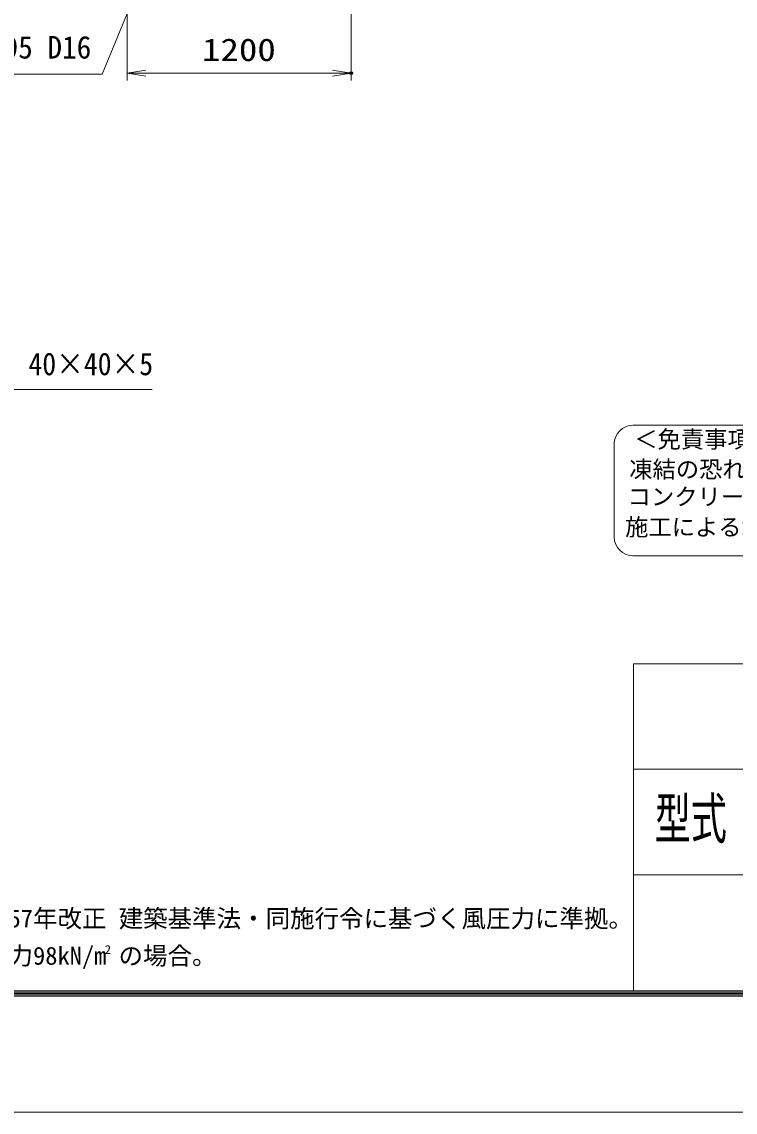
# Model space of a CAD drawing. Units: millimetres, scale not verified. Extents: x -11880 to 11880, y -8400 to 8400.
# Drawn here: x 2718 to 6541, y -8400 to -2554 of the extents above; entities that cross this region are included whole.
import ezdxf
from ezdxf.enums import TextEntityAlignment as Align

# ---------------------------------------------------------------- set-up
doc = ezdxf.new("R2010")
doc.units = ezdxf.units.MM
doc.header["$LTSCALE"] = 30
doc.header["$PDMODE"] = 32
doc.header["$PDSIZE"] = 15
for name, color, linetype, lineweight in [('0-0_D-TTL', 7, 'Continuous', 18), ('0-2_0', 7, 'Continuous', 18), ('0-3_寸法線', 4, 'Continuous', 18), ('1-7_D-TTL-TXT', 7, 'Continuous', 18)]:
    doc.layers.add(name, color=color, linetype=linetype, lineweight=lineweight)
doc.layers.add('0-4_Defpoints', color=7, linetype='Continuous')
doc.styles.add('ＭＳ ゴシック', font='')
doc.styles.get('ＭＳ ゴシック').set_extended_font_data('MS Gothic')

# ---------------------------------------------------------------- blocks, each defined once
blk = doc.blocks.new('S217')
at = {"layer": '0-3_寸法線'}
for points in [[(5329066.6, 87680944.1), (5270134.6, 87680944.1), (5258926.2, 87662484.8), (5257369.2, 87659920.5)], [(5258498.8, 87662744.3), (5257369.2, 87659920.5), (5259353.6, 87662225.3)]]:
    blk.add_lwpolyline(points, dxfattribs=at)
at = {"layer": '0-3_寸法線', "color": 254, "style": 'ＭＳ ゴシック', "width": 0.9}
blk.add_text('SS400 アングル\u300040×40×5', height=3637, dxfattribs=at).set_placement((5273482.6, 87682134.6), align=Align.BOTTOM_LEFT)
blk = doc.blocks.new('_Open')
at = {"layer": '0-2_0', "color": 4}
blk.add_line((-30, 5), (0, 0), dxfattribs=at)
blk.add_lwpolyline([(-30, -5), (0, 0), (-30, 0)], dxfattribs=at)
blk = doc.blocks.new('S229')
at = {"layer": '0-3_寸法線'}
for points in [[(5276913.2, 87731659.9), (5321001.2, 87731659.9), (5336109.7, 87768340.1), (5337252.3, 87771114)], [(5336572, 87768149.7), (5337252.3, 87771114), (5335647.4, 87768530.6)]]:
    blk.add_lwpolyline(points, dxfattribs=at)
at = {"layer": '0-3_寸法線', "color": 254, "style": 'ＭＳ ゴシック', "width": 0.95}
blk.add_text('異形丸鋼 SD295 D16', height=3637, dxfattribs=at).set_placement((5276913.2, 87733060.4), align=Align.BOTTOM_LEFT)

msp = doc.modelspace()

# ---------------------------------------------------------------- linework, layer by layer
at = {"layer": '0-0_D-TTL'}
for p, q in [((5996.57, -5995.71), (5996.57, -7749.43)), ((5996.57, -5995.71), (11088, -5995.71)), ((5996.57, -6561.43), (11088, -6561.43)), ((5996.57, -7127.14), (11088, -7127.14))]:
    msp.add_line(p, q, dxfattribs=at)
for points in [[(-11880, -8400), (11880, -8400), (11880, 8400), (-11880, 8400)], [(-11116.29, 7779.43), (11116.29, 7779.43), (11116.29, -7777.71), (-11116.29, -7777.71)], [(-11109.21, 7772.36), (11109.21, 7772.36), (11109.21, -7770.64), (-11109.21, -7770.64)], [(-11102.14, 7765.29), (11102.14, 7765.29), (11102.14, -7763.57), (-11102.14, -7763.57)], [(-11095.07, 7758.21), (11095.07, 7758.21), (11095.07, -7756.5), (-11095.07, -7756.5)], [(-11088, 7751.14), (11088, 7751.14), (11088, -7749.43), (-11088, -7749.43)]]:
    msp.add_lwpolyline(points, close=True, dxfattribs=at)
at = {"layer": '0-3_寸法線'}
for p, q in [((3283.04, -1706.41), (3283.04, -2869.73)), ((4483.04, -1706.41), (4483.04, -2869.73)), ((3283.04, -2829.73), (4483.04, -2829.73))]:
    msp.add_line(p, q, dxfattribs=at)
at = {"layer": '0-4_Defpoints'}
msp.add_point((4483.04, -2829.73), dxfattribs=at)
at = {"layer": '1-7_D-TTL-TXT', "color": 2}
for p, q in [((10884.29, -4717.08), (5993.19, -4717.08)), ((5893.19, -4817.08), (5893.19, -5317.08)), ((5993.19, -5417.08), (10884.29, -5417.08))]:
    msp.add_line(p, q, dxfattribs=at)
for centre, start, end in [((5993.19, -4817.08), 90, 180), ((5993.19, -5317.08), 180, 270)]:
    msp.add_arc(centre, 100, start, end, dxfattribs=at)

# ---------------------------------------------------------------- block references
at = {"layer": '0-3_寸法線'}
for name, p, xscale, yscale in [('S229', (-174218.27, -2927222.78), 0.03333333, 0.03333333), ('_Open', (4483.04, -2829.73), 3.333333, 3.333333), ('S217', (-174218.27, -2927222.78), 0.03333333, 0.03333333)]:
    msp.add_blockref(name, p, dxfattribs=dict(at, xscale=xscale, yscale=yscale))
at = {"layer": '0-3_寸法線', "xscale": 3.333333, "yscale": 3.333333, "rotation": 180}
msp.add_blockref('_Open', (3283.04, -2829.73), dxfattribs=at)

# ---------------------------------------------------------------- texts
at = {"layer": '0-3_寸法線', "color": 254, "style": 'ＭＳ ゴシック', "width": 1.2}
msp.add_text('1200', height=121.2, dxfattribs=at).set_placement((3683.84, -2801.04), align=Align.BOTTOM_LEFT)
at = {"layer": '1-7_D-TTL-TXT', "style": 'ＭＳ ゴシック'}
for s, height, p in [('＜免責事項＞ \u3000\u3000', 91.5, (6000.6, -4865.44)), ('凍結の恐れがある場所への設置は、内部に溜まった雨水等の凍結融解により支柱の破損や', 91.5, (5973.55, -5026.43)), ('コンクリート基礎の破損の恐れがありますので施工時、水仕舞いを行ってください。', 91.5, (5965.33, -5173.28)), ('施工による水仕舞い不備で起こる支柱・基礎の破損について当社は責任を負いかねます。 ', 91.5, (5951.35, -5336.26)), ('（設計条件）風荷重：昭和57年改正 建築基準法・同施行令に基づく風圧力に準拠。', 96.21, (1072.57, -7438.19)), ('（基礎条件）長期許容地耐力98kN/m の場合。', 96.21, (1072.57, -7638.19)), ('2', 48.11, (3163.39, -7566.61))]:
    msp.add_text(s, height=height, dxfattribs=at).set_placement(p, align=Align.BOTTOM_LEFT)
at = {"layer": '1-7_D-TTL-TXT', "style": 'ＭＳ ゴシック', "width": 0.65}
msp.add_text('型式', height=217.7, dxfattribs=at).set_placement((6110.47, -6999.3), align=Align.BOTTOM_LEFT)

doc.saveas('drawing.dxf')
